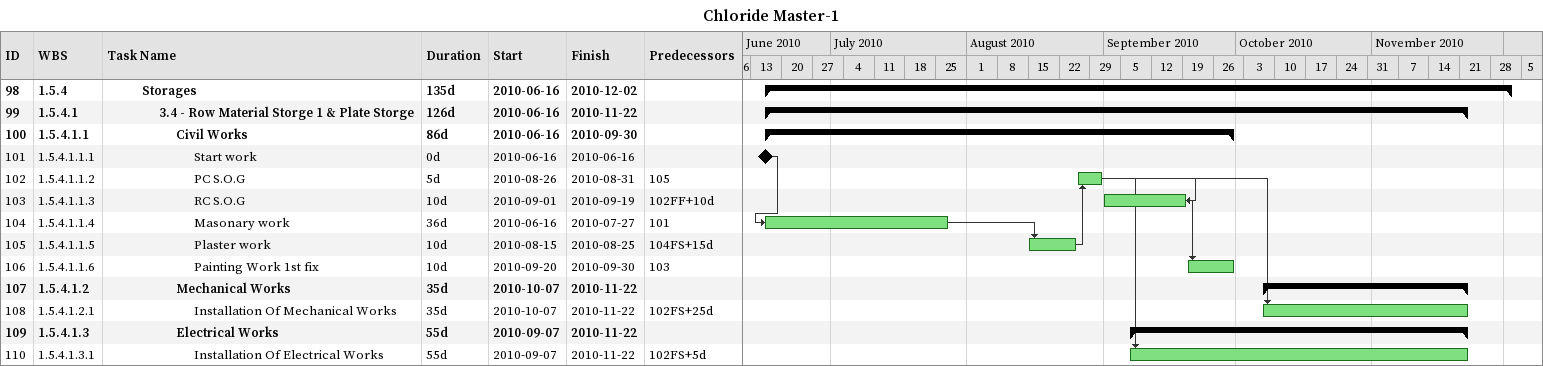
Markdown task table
Chloride Master-1

| ID | WBS | Task | Duration | Start | Finish | Predecessors |
|---|---|---|---|---|---|---|
| 98 | 1.5.4 | **Storages** | 135d | 2010-06-16 | 2010-12-02 |  |
| 99 | 1.5.4.1 | **3.4 - Row Material Storge 1 & Plate Storge** | 126d | 2010-06-16 | 2010-11-22 |  |
| 100 | 1.5.4.1.1 | **Civil Works** | 86d | 2010-06-16 | 2010-09-30 |  |
| 101 | 1.5.4.1.1.1 | Start work | 0d | 2010-06-16 | 2010-06-16 |  |
| 102 | 1.5.4.1.1.2 | PC S.O.G | 5d | 2010-08-26 | 2010-08-31 | 105 |
| 103 | 1.5.4.1.1.3 | RC S.O.G | 10d | 2010-09-01 | 2010-09-19 | 102FF+10d |
| 104 | 1.5.4.1.1.4 | Masonary work | 36d | 2010-06-16 | 2010-07-27 | 101 |
| 105 | 1.5.4.1.1.5 | Plaster work | 10d | 2010-08-15 | 2010-08-25 | 104FS+15d |
| 106 | 1.5.4.1.1.6 | Painting Work 1st fix | 10d | 2010-09-20 | 2010-09-30 | 103 |
| 107 | 1.5.4.1.2 | **Mechanical Works** | 35d | 2010-10-07 | 2010-11-22 |  |
| 108 | 1.5.4.1.2.1 | Installation Of Mechanical Works | 35d | 2010-10-07 | 2010-11-22 | 102FS+25d |
| 109 | 1.5.4.1.3 | **Electrical Works** | 55d | 2010-09-07 | 2010-11-22 |  |
| 110 | 1.5.4.1.3.1 | Installation Of Electrical Works | 55d | 2010-09-07 | 2010-11-22 | 102FS+5d |
